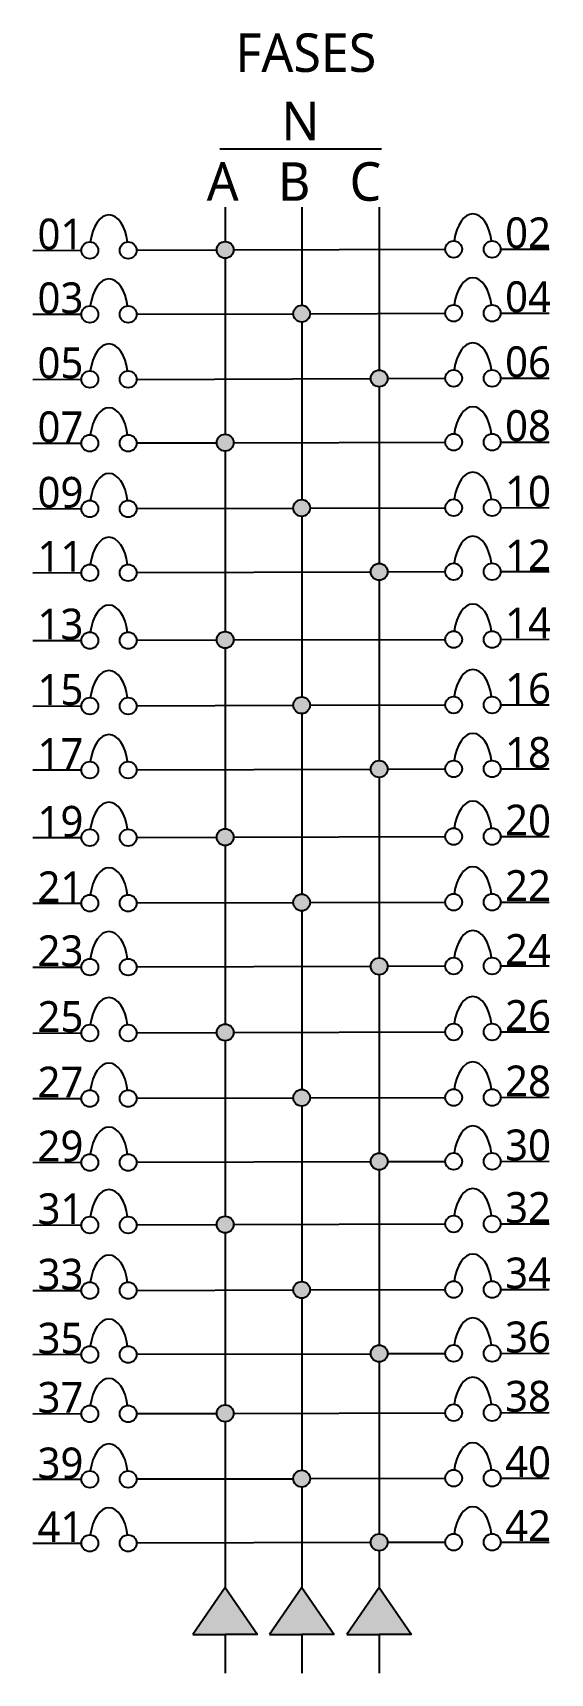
# Model space of a CAD drawing. Header units: millimetres. Extents: x -16 to 17, y -53 to 54.
import ezdxf

# ---------------------------------------------------------------- set-up
doc = ezdxf.new("R2010")
doc.units = ezdxf.units.MM

msp = doc.modelspace()

# ---------------------------------------------------------------- hatches: boundary and pattern name
h = msp.add_hatch(color=256)
h.dxf.hatch_style = 1
h.paths.add_polyline_path([(-3.41, 39.54, 1), (-4.5, 39.54, 1)])
h.paths.add_polyline_path([(0.48, 35.4, 1), (1.57, 35.4, 1)])
h.paths.add_polyline_path([(6.6, 31.2, 1), (5.51, 31.2, 1)])
h.paths.add_polyline_path([(-3.41, 27.03, 1), (-4.5, 27.03, 1)])
h.paths.add_polyline_path([(1.57, 22.79, 1), (0.48, 22.79, 1)])
h.paths.add_polyline_path([(6.6, 18.65, 1), (5.51, 18.65, 1)])
h = msp.add_hatch(color=256)
h.dxf.hatch_style = 1
h.paths.add_polyline_path([(-3.41, 14.23, 1), (-4.5, 14.23, 1)])
h.paths.add_polyline_path([(0.48, 9.99, 1), (1.57, 9.99, 1)])
h.paths.add_polyline_path([(6.6, 5.85, 1), (5.51, 5.85, 1)])
h = msp.add_hatch(color=256)
h.dxf.hatch_style = 1
h.paths.add_polyline_path([(-3.41, 1.43, 1), (-4.5, 1.43, 1)])
h.paths.add_polyline_path([(0.48, -2.81, 1), (1.57, -2.81, 1)])
h.paths.add_polyline_path([(6.6, -6.95, 1), (5.51, -6.95, 1)])
h = msp.add_hatch(color=256)
h.dxf.hatch_style = 1
h.paths.add_polyline_path([(-3.41, -11.24, 1), (-4.5, -11.24, 1)])
h.paths.add_polyline_path([(0.48, -15.48, 1), (1.57, -15.48, 1)])
h.paths.add_polyline_path([(6.6, -19.62, 1), (5.51, -19.62, 1)])
h = msp.add_hatch(color=256)
h.dxf.hatch_style = 1
h.paths.add_polyline_path([(-3.41, -23.71, 1), (-4.5, -23.71, 1)])
h.paths.add_polyline_path([(0.48, -27.95, 1), (1.57, -27.95, 1)])
h.paths.add_polyline_path([(6.6, -32.08, 1), (5.51, -32.08, 1)])
h = msp.add_hatch(color=256)
h.dxf.hatch_style = 1
h.paths.add_polyline_path([(-3.41, -35.96, 1), (-4.5, -35.96, 1)])
h.paths.add_polyline_path([(0.48, -40.2, 1), (1.57, -40.2, 1)])
h.paths.add_polyline_path([(6.6, -44.33, 1), (5.51, -44.33, 1)])
h = msp.add_hatch(color=256)
h.dxf.hatch_style = 1
h.paths.add_polyline_path([(-1.85, -50.31), (-3.95, -47.27), (-6.05, -50.31), (-3.95, -50.31)])
h = msp.add_hatch(color=256)
h.dxf.hatch_style = 1
h.paths.add_polyline_path([(3.12, -50.31), (1.02, -47.27), (-1.07, -50.31), (1.02, -50.31)])
h = msp.add_hatch(color=256)
h.dxf.hatch_style = 1
h.paths.add_polyline_path([(8.15, -50.31), (6.05, -47.27), (3.96, -50.31), (6.05, -50.31)])

# ---------------------------------------------------------------- linework, layer by layer
for p, q in [((-4.3, 46.09), (6.21, 46.09)), ((-3.95, 42.31), (-3.95, 40.09)), ((1.02, 42.31), (1.02, 35.94)), ((6.05, 42.31), (6.05, 31.74)), ((-16.45, 39.51), (-13.29, 39.52)), ((-9.7, 39.53), (-4.5, 39.54)), ((-3.41, 39.54), (10.34, 39.58)), ((13.93, 39.58), (17.09, 39.59)), ((-3.95, 39), (-3.95, 27.57)), ((-16.45, 35.36), (-13.29, 35.37)), ((-9.7, 35.36), (0.48, 35.39)), ((1.57, 35.4), (10.3, 35.43)), ((13.93, 35.43), (17.09, 35.44)), ((1.02, 34.85), (1.02, 23.33)), ((-16.45, 31.14), (-13.29, 31.15)), ((-9.7, 31.14), (5.51, 31.19)), ((6.6, 31.2), (10.3, 31.21)), ((13.93, 31.21), (17.09, 31.22)), ((6.05, 30.65), (6.05, 19.2)), ((-16.45, 27), (-13.29, 27)), ((-9.7, 27.01), (-4.5, 27.03)), ((-3.41, 27.03), (10.3, 27.06)), ((13.93, 27.07), (17.09, 27.07)), ((-3.95, 26.48), (-3.95, 14.77)), ((-16.45, 22.74), (-13.29, 22.75)), ((-9.7, 22.76), (0.48, 22.79)), ((1.57, 22.79), (10.3, 22.81)), ((13.93, 22.81), (17.09, 22.82)), ((1.02, 22.24), (1.02, 10.53)), ((-16.45, 18.59), (-13.29, 18.6)), ((-9.7, 18.61), (5.51, 18.65)), ((6.05, 18.11), (6.05, 6.4)), ((6.6, 18.65), (10.3, 18.66)), ((13.93, 18.66), (17.09, 18.67)), ((-16.45, 14.19), (-13.29, 14.2)), ((-9.7, 14.21), (-4.5, 14.23)), ((-3.41, 14.23), (10.3, 14.26)), ((13.93, 14.26), (17.09, 14.27)), ((-3.95, 13.68), (-3.95, 1.97)), ((-16.45, 9.94), (-13.29, 9.95)), ((-9.7, 9.96), (0.48, 9.99)), ((1.57, 9.99), (10.3, 10.01)), ((13.93, 10.01), (17.09, 10.02)), ((1.02, 9.44), (1.02, -2.26)), ((-16.45, 5.79), (-13.29, 5.8)), ((-9.7, 5.81), (5.51, 5.85)), ((6.6, 5.85), (10.3, 5.86)), ((13.93, 5.86), (17.09, 5.87)), ((6.05, 5.31), (6.05, -6.4)), ((-16.45, 1.4), (-13.29, 1.41)), ((-9.7, 1.41), (-4.5, 1.43)), ((-3.41, 1.43), (10.3, 1.47)), ((13.93, 1.47), (17.09, 1.48)), ((-3.95, 0.88), (-3.95, -10.7)), ((-16.45, -2.85), (-13.29, -2.85)), ((-9.7, -2.84), (0.48, -2.81)), ((1.57, -2.81), (10.3, -2.79)), ((13.93, -2.78), (17.09, -2.78)), ((1.02, -3.35), (1.02, -14.94)), ((-16.45, -7), (-13.29, -7)), ((-9.7, -6.99), (5.51, -6.95)), ((6.6, -6.94), (10.3, -6.93)), ((13.93, -6.93), (17.09, -6.93)), ((6.05, -7.49), (6.05, -19.07)), ((-16.45, -11.28), (-13.29, -11.27)), ((-9.7, -11.26), (-4.5, -11.25)), ((-3.41, -11.24), (10.3, -11.21)), ((13.93, -11.21), (17.09, -11.2)), ((-3.95, -11.79), (-3.95, -23.17)), ((-16.45, -15.53), (-13.29, -15.52)), ((-9.7, -15.51), (0.48, -15.48)), ((1.57, -15.48), (10.3, -15.46)), ((13.93, -15.46), (17.09, -15.45)), ((1.02, -16.03), (1.02, -27.4)), ((-16.45, -19.68), (-13.29, -19.67)), ((-9.7, -19.66), (5.51, -19.62)), ((6.05, -20.16), (6.05, -31.54)), ((6.6, -19.62), (10.3, -19.61)), ((13.93, -19.61), (17.09, -19.6)), ((-16.45, -23.74), (-13.29, -23.73)), ((-9.7, -23.72), (-4.5, -23.71)), ((-3.95, -24.25), (-3.95, -35.41)), ((-3.41, -23.71), (10.3, -23.67)), ((13.93, -23.67), (17.09, -23.66)), ((-16.45, -27.99), (-13.29, -27.99)), ((-9.7, -27.98), (0.48, -27.95)), ((1.02, -28.49), (1.02, -39.65)), ((1.57, -27.95), (10.3, -27.93)), ((13.93, -27.92), (17.09, -27.92)), ((-16.45, -32.14), (-13.29, -32.13)), ((-9.7, -32.13), (5.51, -32.09)), ((6.05, -32.63), (6.05, -43.79)), ((6.6, -32.08), (10.3, -32.07)), ((13.93, -32.07), (17.09, -32.06)), ((-16.45, -35.99), (-13.29, -35.98)), ((-9.7, -35.97), (-4.5, -35.96)), ((-3.41, -35.96), (10.3, -35.92)), ((13.93, -35.92), (17.09, -35.91)), ((-3.95, -36.5), (-3.95, -47.27)), ((-16.45, -40.24), (-13.29, -40.23)), ((-9.7, -40.22), (0.48, -40.2)), ((1.57, -40.19), (10.3, -40.17)), ((13.93, -40.17), (17.09, -40.16)), ((1.02, -40.74), (1.02, -47.27)), ((-16.45, -44.39), (-13.29, -44.38)), ((-9.7, -44.37), (5.51, -44.33)), ((6.6, -44.33), (10.3, -44.32)), ((13.93, -44.32), (17.09, -44.31)), ((6.05, -44.88), (6.05, -47.27)), ((-3.95, -47.27), (-6.05, -50.31)), ((-3.95, -47.27), (-1.85, -50.31)), ((1.02, -47.27), (-1.07, -50.31)), ((1.02, -47.27), (3.12, -50.31)), ((6.05, -47.27), (3.96, -50.31)), ((6.05, -47.27), (8.15, -50.31)), ((-6.05, -50.31), (-3.95, -50.31)), ((-3.95, -50.31), (-3.95, -52.82)), ((-1.85, -50.31), (-3.95, -50.31)), ((-1.07, -50.31), (1.02, -50.31)), ((1.02, -50.31), (1.02, -52.82)), ((3.12, -50.31), (1.02, -50.31)), ((3.96, -50.31), (6.05, -50.31)), ((6.05, -50.31), (6.05, -52.82)), ((8.15, -50.31), (6.05, -50.31))]:
    msp.add_line(p, q)
for centre in [(-12.74, 39.51), (-10.25, 39.51), (-3.95, 39.54), (10.89, 39.58), (13.39, 39.58), (-12.74, 35.36), (-10.25, 35.36), (1.02, 35.4), (10.89, 35.43), (13.39, 35.43), (-12.74, 31.14), (-10.25, 31.14), (6.05, 31.2), (10.89, 31.21), (13.39, 31.21), (-12.74, 27), (-10.25, 27), (-3.95, 27.03), (10.89, 27.06), (13.39, 27.06), (-12.74, 22.74), (-10.25, 22.74), (1.02, 22.79), (10.89, 22.81), (13.39, 22.81), (6.05, 18.65), (10.89, 18.66), (13.39, 18.66), (-12.74, 18.59), (-10.25, 18.59), (-12.74, 14.19), (-10.25, 14.19), (-3.95, 14.23), (10.89, 14.26), (13.39, 14.26), (-12.74, 9.94), (-10.25, 9.94), (1.02, 9.99), (10.89, 10.01), (13.39, 10.01), (6.05, 5.85), (10.89, 5.86), (13.39, 5.86), (-12.74, 5.79), (-10.25, 5.79), (-12.74, 1.4), (-10.25, 1.4), (-3.95, 1.43), (10.89, 1.47), (13.39, 1.47), (-12.74, -2.85), (-10.25, -2.85), (1.02, -2.81), (10.89, -2.79), (13.39, -2.79), (-12.74, -7), (-10.25, -7), (6.05, -6.95), (10.89, -6.93), (13.39, -6.93), (-12.74, -11.28), (-10.25, -11.28), (-3.95, -11.24), (10.89, -11.21), (13.39, -11.21), (-12.74, -15.53), (-10.25, -15.53), (1.02, -15.48), (10.89, -15.46), (13.39, -15.46), (-12.74, -19.68), (-10.25, -19.68), (6.05, -19.62), (10.89, -19.61), (13.39, -19.61), (-12.74, -23.74), (-10.25, -23.74), (-3.95, -23.71), (10.89, -23.67), (13.39, -23.67), (-12.74, -27.99), (-10.25, -27.99), (1.02, -27.95), (10.89, -27.92), (13.39, -27.92), (-12.74, -32.14), (-10.25, -32.14), (6.05, -32.08), (10.89, -32.07), (13.39, -32.07), (-12.74, -35.99), (-10.25, -35.99), (-3.95, -35.96), (10.89, -35.92), (13.39, -35.92), (-12.74, -40.24), (-10.25, -40.24), (1.02, -40.2), (10.89, -40.17), (13.39, -40.17), (-12.74, -44.39), (-10.25, -44.39), (6.05, -44.33), (10.89, -44.32), (13.39, -44.32)]:
    msp.add_circle(centre, 0.545)
for centre in [(-11.5, 39.51), (12.14, 39.58), (-11.5, 35.36), (12.14, 35.43), (-11.5, 31.14), (12.14, 31.21), (-11.5, 27), (12.14, 27.06), (-11.5, 22.74), (12.14, 22.81), (-11.5, 18.59), (12.14, 18.66), (-11.5, 14.19), (12.14, 14.26), (-11.5, 9.94), (12.14, 10.01), (-11.5, 5.79), (12.14, 5.86), (-11.5, 1.4), (12.14, 1.47), (-11.5, -2.85), (12.14, -2.79), (-11.5, -7), (12.14, -6.93), (-11.5, -11.28), (12.14, -11.21), (-11.5, -15.53), (12.14, -15.46), (-11.5, -19.68), (12.14, -19.61), (-11.5, -23.74), (12.14, -23.67), (-11.5, -27.99), (12.14, -27.92), (12.14, -32.07), (-11.5, -32.14), (-11.5, -35.99), (12.14, -35.92), (-11.5, -40.24), (12.14, -40.17), (-11.5, -44.39), (12.14, -44.32)]:
    msp.add_ellipse(centre, major_axis=(0, -2.3), ratio=0.541821, start_param=8.092133, end_param=10.757423)

# ---------------------------------------------------------------- texts
at = {"attachment_point": 1}
for s, width, heights, insert, char_height in [('{\\fSegoe UI|b0|i0|c0|p34;FASES}', 0.9143, [0], (-3.29, 53.59), 2.5), ('{\\fSegoe UI|b0|i0|c0|p34;N}', 0.9143, [0], (-0.3, 49.15), 2.5), ('{\\fSegoe UI|b0|i0|c0|p34;A   B   C}', 16.3661, [4.71], (-5.15, 45.23), 2.5), ('{\\fSegoe UI|b0|i0|c0|p34;01}', 0.9143, [0], (-16.14, 41.57), 2), ('{\\fSegoe UI|b0|i0|c0|p34;02}', 0.9143, [0], (14.23, 41.65), 2), ('{\\fSegoe UI|b0|i0|c0|p34;03}', 0.9143, [0], (-16.14, 37.43), 2), ('{\\fSegoe UI|b0|i0|c0|p34;04}', 0.9143, [0], (14.23, 37.5), 2), ('{\\fSegoe UI|b0|i0|c0|p34;05}', 0.9143, [0], (-16.14, 33.21), 2), ('{\\fSegoe UI|b0|i0|c0|p34;06}', 0.9143, [0], (14.23, 33.28), 2), ('{\\fSegoe UI|b0|i0|c0|p34;07}', 0.9143, [0], (-16.14, 29.06), 2), ('{\\fSegoe UI|b0|i0|c0|p34;08}', 0.9143, [0], (14.23, 29.14), 2), ('{\\fSegoe UI|b0|i0|c0|p34;09}', 0.9143, [0], (-16.14, 24.81), 2), ('{\\fSegoe UI|b0|i0|c0|p34;10}', 0.9143, [0], (14.23, 24.88), 2), ('{\\fSegoe UI|b0|i0|c0|p34;11}', 0.9143, [0], (-16.14, 20.66), 2), ('{\\fSegoe UI|b0|i0|c0|p34;12}', 0.9143, [0], (14.23, 20.73), 2), ('{\\fSegoe UI|b0|i0|c0|p34;13}', 0.9143, [0], (-16.14, 16.26), 2), ('{\\fSegoe UI|b0|i0|c0|p34;14}', 0.9143, [0], (14.23, 16.33), 2), ('{\\fSegoe UI|b0|i0|c0|p34;15}', 0.9143, [0], (-16.14, 12.01), 2), ('{\\fSegoe UI|b0|i0|c0|p34;16}', 0.9143, [0], (14.23, 12.08), 2), ('{\\fSegoe UI|b0|i0|c0|p34;17}', 0.9143, [0], (-16.14, 7.86), 2), ('{\\fSegoe UI|b0|i0|c0|p34;18}', 0.9143, [0], (14.23, 7.93), 2), ('{\\fSegoe UI|b0|i0|c0|p34;19}', 0.9143, [0], (-16.14, 3.46), 2), ('{\\fSegoe UI|b0|i0|c0|p34;20}', 0.9143, [0], (14.23, 3.54), 2), ('{\\fSegoe UI|b0|i0|c0|p34;21}', 0.9143, [0], (-16.14, -0.79), 2), ('{\\fSegoe UI|b0|i0|c0|p34;22}', 0.9143, [0], (14.23, -0.71), 2), ('{\\fSegoe UI|b0|i0|c0|p34;23}', 0.9143, [0], (-16.14, -4.94), 2), ('{\\fSegoe UI|b0|i0|c0|p34;24}', 0.9143, [0], (14.23, -4.86), 2), ('{\\fSegoe UI|b0|i0|c0|p34;25}', 0.9143, [0], (-16.14, -9.21), 2), ('{\\fSegoe UI|b0|i0|c0|p34;26}', 0.9143, [0], (14.23, -9.14), 2), ('{\\fSegoe UI|b0|i0|c0|p34;27}', 0.9143, [0], (-16.14, -13.46), 2), ('{\\fSegoe UI|b0|i0|c0|p34;28}', 0.9143, [0], (14.23, -13.39), 2), ('{\\fSegoe UI|b0|i0|c0|p34;29}', 0.9143, [0], (-16.14, -17.61), 2), ('{\\fSegoe UI|b0|i0|c0|p34;30}', 0.9143, [0], (14.23, -17.54), 2), ('{\\fSegoe UI|b0|i0|c0|p34;31}', 0.9143, [0], (-16.14, -21.68), 2), ('{\\fSegoe UI|b0|i0|c0|p34;32}', 0.9143, [0], (14.23, -21.6), 2), ('{\\fSegoe UI|b0|i0|c0|p34;33}', 0.9143, [0], (-16.14, -25.93), 2), ('{\\fSegoe UI|b0|i0|c0|p34;34}', 0.9143, [0], (14.23, -25.85), 2), ('{\\fSegoe UI|b0|i0|c0|p34;35}', 0.9143, [0], (-16.14, -30.08), 2), ('{\\fSegoe UI|b0|i0|c0|p34;36}', 0.9143, [0], (14.23, -30), 2), ('{\\fSegoe UI|b0|i0|c0|p34;37}', 0.9143, [0], (-16.14, -33.92), 2), ('{\\fSegoe UI|b0|i0|c0|p34;38}', 0.9143, [0], (14.23, -33.85), 2), ('{\\fSegoe UI|b0|i0|c0|p34;39}', 0.9143, [0], (-16.14, -38.18), 2), ('{\\fSegoe UI|b0|i0|c0|p34;40}', 0.9143, [0], (14.23, -38.1), 2), ('{\\fSegoe UI|b0|i0|c0|p34;41}', 0.9143, [0], (-16.14, -42.32), 2), ('{\\fSegoe UI|b0|i0|c0|p34;42}', 0.9143, [0], (14.23, -42.25), 2)]:
    msp.add_mtext_dynamic_manual_height_columns(s, width=width, gutter_width=12.5, heights=heights, dxfattribs=dict(at, insert=insert, char_height=char_height))

doc.saveas('drawing.dxf')
